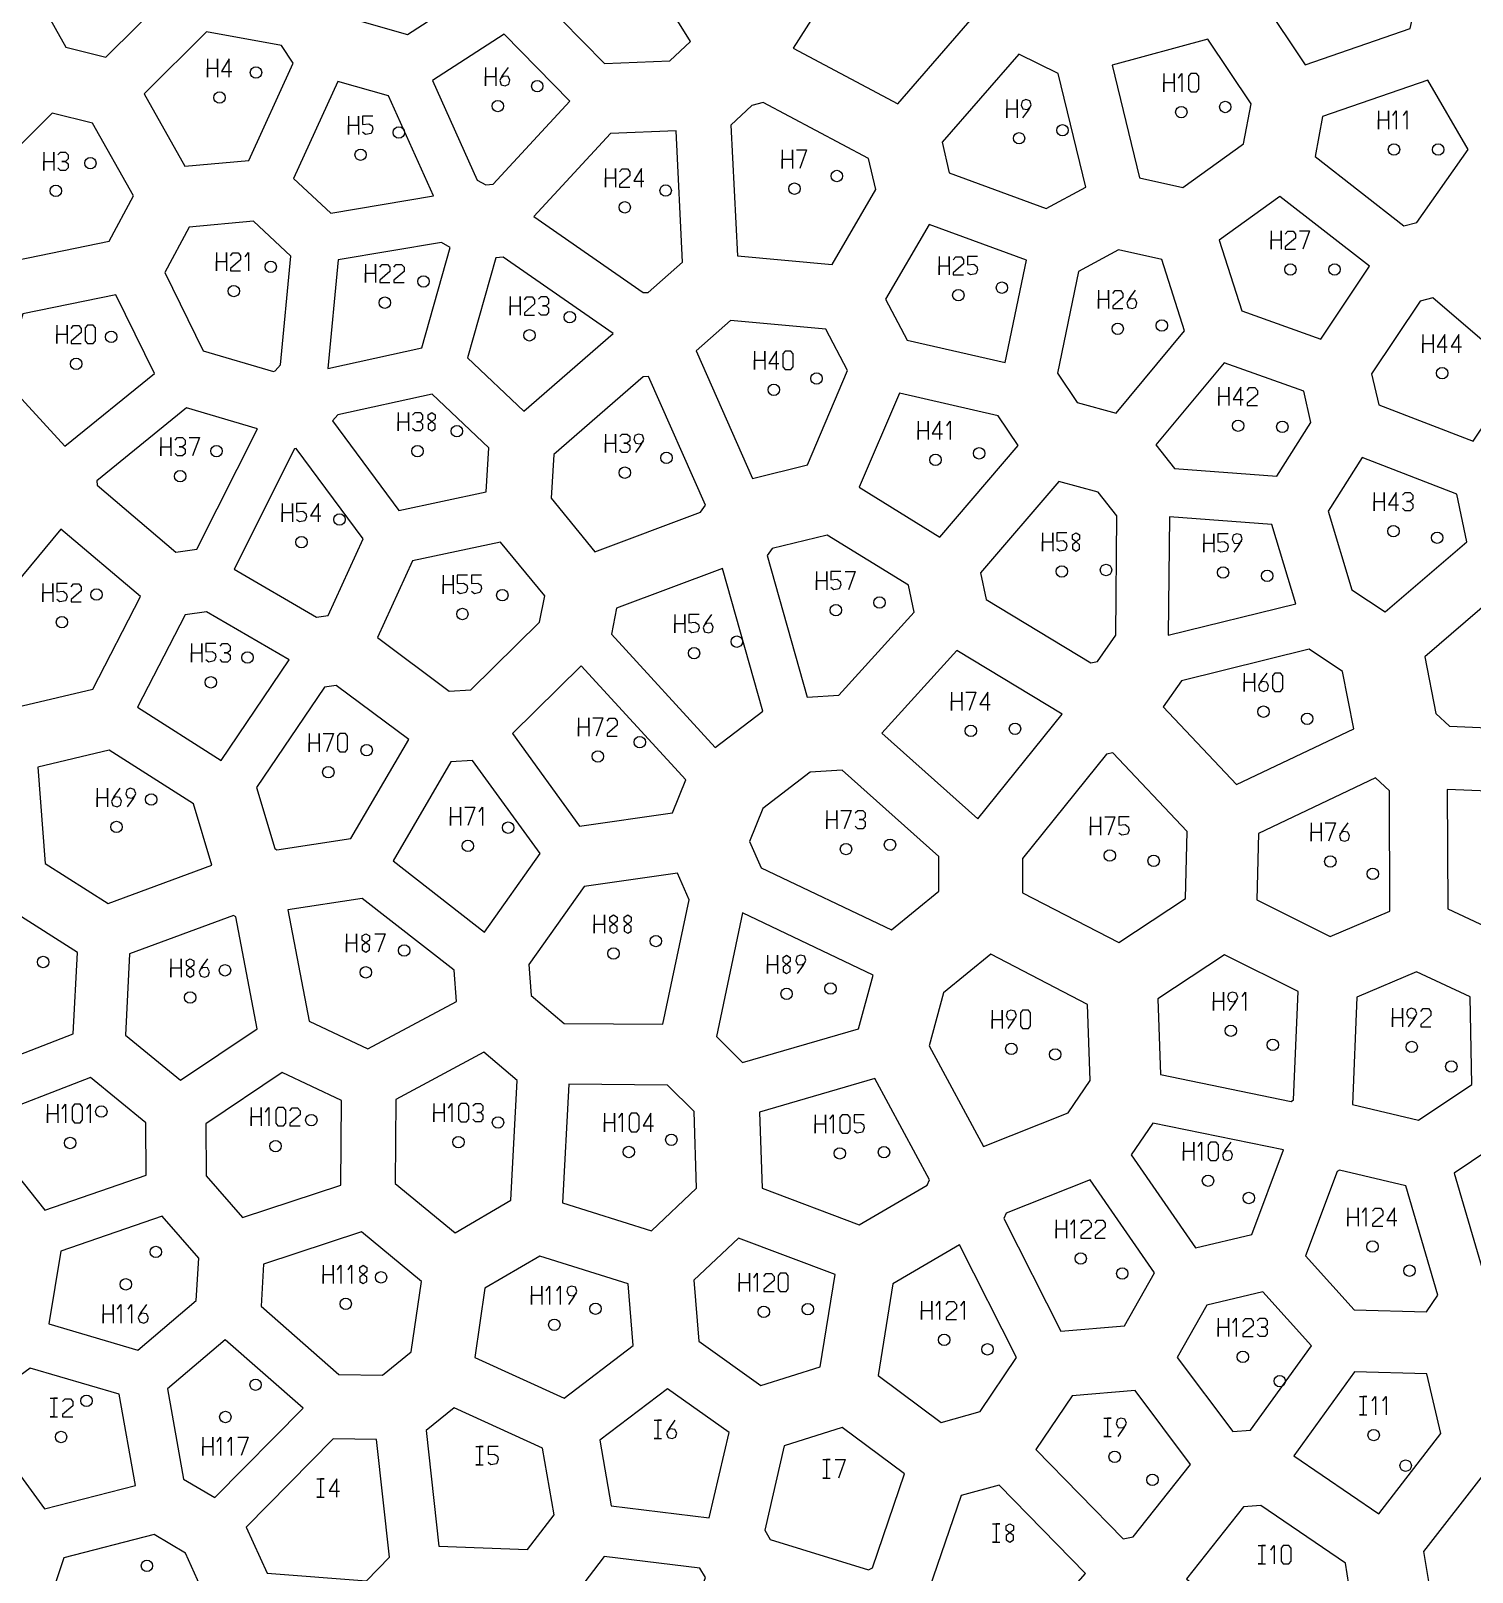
# Model space of a CAD drawing. Extents: x -13 to 2451, y -13 to 1232.
# Drawn here: x 1718.8 to 2110, y 377.5 to 795.8 of the extents above; entities that cross this region are included whole.
import ezdxf

# ---------------------------------------------------------------- set-up
doc = ezdxf.new("R2010")
doc.units = 0
doc.layers.add('OUTLINES', color=7, linetype='CONTINUOUS')
doc.layers.add('PINHOLES', color=7, linetype='CONTINUOUS')

msp = doc.modelspace()

# ---------------------------------------------------------------- linework, layer by layer
at = {"layer": 'OUTLINES'}
for points in [[(1842.933, 829.913), (1837.572, 834.15), (1810.79, 824.609), (1804.243, 803.515), (1807.378, 798.699), (1821.007, 794.807), (1840.44, 807.411), (1842.933, 829.913)], [(1875.608, 828.641), (1859.384, 827.386), (1856.9, 804.969), (1874.547, 786.911), (1892.234, 787.658), (1897.867, 792.941), (1875.608, 828.641)], [(1739.159, 788.642), (1756.093, 805.496), (1747.54, 826.746), (1730.108, 827.346), (1718.835, 808.401), (1728.328, 791.342), (1739.159, 788.642)], [(1972.552, 806.274), (1946.058, 820.709), (1943.957, 819.789), (1925.727, 791.132), (1954.146, 776.015), (1974.931, 799.929), (1972.552, 806.274)], [(2093.156, 796.462), (2096.646, 812.184), (2084.766, 821.451), (2056.28, 815.219), (2053.056, 804.001), (2064.709, 786.566), (2093.156, 796.462)], [(1789.984, 786.994), (1786.82, 791.853), (1766.501, 795.569), (1749.529, 778.676), (1760.631, 759.099), (1777.928, 760.633), (1789.984, 786.994)], [(1844.312, 754.211), (1865.057, 776.758), (1847.293, 794.935), (1827.807, 782.296), (1839.957, 755.311), (1842.324, 754.025), (1844.312, 754.211)], [(2031.447, 753.247), (2047.96, 765.112), (2050.026, 775.957), (2038.283, 793.529), (2012.262, 786.461), (2019.756, 755.872), (2031.447, 753.247)], [(1986.937, 789.482), (1966.158, 765.575), (1968.097, 757.239), (1994.349, 747.573), (2005.133, 753.424), (1997.597, 784.186), (1986.937, 789.482)], [(2108.908, 763.591), (2097.933, 782.436), (2069.424, 772.519), (2067.37, 761.735), (2091.499, 742.907), (2094.96, 743.76), (2108.908, 763.591)], [(1802.136, 782.063), (1790.086, 755.716), (1800.229, 746.316), (1828.099, 751.001), (1815.88, 778.139), (1802.136, 782.063)], [(1908.829, 770.222), (1910.57, 734.731), (1936.33, 732.401), (1948.14, 752.717), (1946.184, 761.125), (1917.53, 776.367), (1914.473, 775.514), (1908.829, 770.222)], [(1714.957, 733.564), (1740.086, 738.746), (1746.679, 751.06), (1735.499, 770.774), (1724.568, 773.498), (1702.812, 751.866), (1714.957, 733.564)], [(1886.393, 724.836), (1895.702, 733.006), (1893.951, 768.696), (1876.131, 767.943), (1855.366, 745.375), (1884.991, 724.779), (1886.393, 724.836)], [(2082.127, 731.904), (2057.847, 750.849), (2041.324, 738.976), (2047.451, 719.773), (2068.914, 712.151), (2082.127, 731.904)], [(1779.19, 744.112), (1761.765, 742.567), (1755.168, 730.247), (1765.594, 708.98), (1784.675, 703.384), (1785.111, 703.49), (1786.598, 705.137), (1789.413, 734.637), (1779.19, 744.112)], [(1962.603, 743.289), (1950.819, 723.016), (1956.651, 711.901), (1983.265, 705.799), (1989.025, 733.56), (1962.603, 743.289)], [(1799.44, 704.201), (1824.945, 709.796), (1832.655, 737.028), (1830.262, 738.328), (1802.248, 733.618), (1799.44, 704.201)], [(2003.176, 730.523), (1997.441, 702.881), (2002.814, 694.959), (2013.374, 692.081), (2031.939, 714.399), (2025.767, 733.741), (2013.984, 736.387), (2003.176, 730.523)], [(1876.867, 713.638), (1847.011, 734.394), (1845.006, 734.206), (1837.312, 707.03), (1852.591, 692.558), (1876.867, 713.638)], [(1716.586, 718.98), (1711.409, 701.239), (1728.054, 683.1), (1752.363, 702.801), (1741.876, 724.194), (1716.586, 718.98)], [(2095.893, 722.458), (2082.717, 702.761), (2084.647, 694.329), (2110.243, 684.426), (2122.814, 703.212), (2099.366, 723.314), (2095.893, 722.458)], [(1940.504, 703.58), (1934.617, 714.801), (1908.667, 717.149), (1899.343, 708.966), (1914.693, 674.343), (1929.573, 677.984), (1940.504, 703.58)], [(2056.952, 674.92), (2066.225, 689.546), (2064.279, 698.05), (2042.694, 705.714), (2024.157, 683.43), (2029.226, 677.036), (2056.952, 674.92)], [(1871.902, 654.445), (1900.562, 665.215), (1901.919, 667.082), (1886.454, 701.964), (1885.039, 701.906), (1860.729, 680.798), (1860.006, 668.938), (1871.902, 654.445)], [(1827.757, 697.212), (1802.125, 691.588), (1800.635, 689.938), (1818.656, 665.617), (1842.416, 670.711), (1843.143, 682.638), (1827.757, 697.212)], [(1965.511, 658.414), (1986.774, 683.293), (1981.344, 691.3), (1954.561, 697.441), (1943.664, 671.925), (1965.511, 658.414)], [(1761.063, 693.451), (1736.681, 673.692), (1736.796, 672.465), (1758.195, 654.332), (1763.895, 655.142), (1780.315, 687.805), (1761.063, 693.451)], [(1799.458, 637.103), (1808.98, 657.953), (1790.842, 682.43), (1790.403, 682.323), (1773.987, 649.668), (1796.298, 636.662), (1799.458, 637.103)], [(2077.36, 644.111), (2086.385, 638.117), (2108.535, 657.114), (2105.894, 670.082), (2080.166, 680.036), (2070.924, 665.46), (2077.36, 644.111)], [(1978.115, 641.439), (2006.515, 624.317), (2008.314, 624.668), (2013.299, 631.76), (2013.59, 664.142), (2008.468, 670.603), (1997.814, 673.507), (1976.586, 648.67), (1978.115, 641.439)], [(2062.138, 640.32), (2055.655, 661.824), (2027.821, 663.949), (2027.532, 631.778), (2062.138, 640.32)], [(1715.667, 613.145), (1716.429, 612.593), (1735.589, 617.162), (1748.535, 642.262), (1726.975, 660.532), (1708.253, 638.058), (1715.667, 613.145)], [(1856.898, 635.334), (1858.273, 642.429), (1846.25, 657.077), (1822.372, 651.957), (1812.865, 631.138), (1832.372, 616.624), (1838.184, 616.949), (1856.898, 635.334)], [(1958.52, 638.042), (1956.976, 645.345), (1934.949, 658.967), (1919.993, 655.307), (1918.639, 653.445), (1929.552, 614.985), (1938.115, 615.546), (1958.52, 638.042)], [(1877.738, 639.085), (1876.373, 632.038), (1904.584, 601.329), (1917.491, 611.196), (1906.51, 649.898), (1877.738, 639.085)], [(2119.284, 644.892), (2097.176, 625.932), (2100.148, 610.524), (2103.871, 607.07), (2132.955, 605.832), (2144.989, 625.177), (2142.997, 634.182), (2119.284, 644.892)], [(1766.443, 638.166), (1760.7, 637.35), (1747.754, 612.249), (1770.466, 597.803), (1788.928, 625.058), (1766.443, 638.166)], [(1975.852, 581.933), (1998.729, 610.383), (1970.109, 627.638), (1949.748, 605.191), (1975.852, 581.933)], [(2074.855, 621.93), (2065.75, 627.977), (2031.091, 619.422), (2026.13, 612.366), (2046.085, 591.23), (2077.858, 606.356), (2074.855, 621.93)], [(1896.602, 592.541), (1868.204, 623.455), (1849.49, 605.071), (1867.722, 579.973), (1892.982, 583.554), (1896.602, 592.541)], [(1821.39, 603.511), (1801.705, 618.157), (1798.52, 617.712), (1780.062, 590.463), (1785.01, 573.897), (1785.568, 573.563), (1805.666, 576.593), (1821.39, 603.511)], [(1740.036, 600.584), (1720.739, 595.983), (1722.667, 569.834), (1739.767, 558.967), (1767.892, 569.35), (1762.908, 586.037), (1740.036, 600.584)], [(2014.095, 548.353), (2032.204, 560.349), (2032.643, 578.544), (2012.52, 599.857), (2010.715, 599.505), (1987.938, 571.179), (1987.974, 561.89), (2014.095, 548.353)], [(1841.948, 551.229), (1857.014, 572.495), (1838.653, 597.771), (1832.801, 597.443), (1817.109, 570.579), (1841.948, 551.229)], [(1965.295, 562.326), (1965.259, 571.72), (1938.976, 595.138), (1930.373, 594.575), (1917.486, 584.724), (1913.896, 575.81), (1917.049, 568.64), (1952.385, 551.784), (1965.295, 562.326)], [(2087.704, 556.915), (2087.529, 589.581), (2083.768, 593.069), (2052.018, 577.954), (2051.582, 559.924), (2071.478, 550.016), (2087.704, 556.915)], [(2117.849, 550.768), (2130.141, 556.011), (2138.751, 573.122), (2132.365, 588.708), (2103.191, 589.951), (2103.365, 557.512), (2117.849, 550.768)], [(1868.999, 563.58), (1853.999, 542.407), (1854.593, 534.043), (1863.513, 526.41), (1890.38, 526.175), (1897.515, 559.921), (1894.328, 567.17), (1868.999, 563.58)], [(1700.89, 512.208), (1730.303, 523.552), (1731.455, 545.714), (1714.233, 556.657), (1695.501, 542.807), (1700.89, 512.208)], [(1810.297, 519.535), (1834.318, 532.399), (1833.716, 540.853), (1808.719, 560.327), (1788.534, 557.284), (1794.307, 527.038), (1810.297, 519.535)], [(1911.999, 515.811), (1943.422, 524.96), (1947.427, 539.503), (1911.957, 556.422), (1904.872, 522.917), (1911.999, 515.811)], [(1773.841, 555.729), (1745.62, 545.311), (1744.472, 523.229), (1759.447, 511.018), (1780.215, 524.954), (1774.406, 555.392), (1773.841, 555.729)], [(2005.626, 531.583), (1979.377, 545.186), (1966.548, 534.711), (1962.583, 520.315), (1977.35, 493.053), (2000.344, 502.166), (2006.286, 510.891), (2005.626, 531.583)], [(2042.751, 545.011), (2024.72, 533.066), (2025.374, 512.564), (2060.848, 505.269), (2061.551, 505.713), (2062.742, 535.056), (2042.751, 545.011)], [(2095.455, 500.129), (2109.924, 509.817), (2109.479, 533.647), (2094.923, 540.424), (2078.731, 533.539), (2077.548, 504.396), (2095.455, 500.129)], [(1833.942, 469.59), (1849.053, 478.416), (1850.77, 510.896), (1841.786, 518.584), (1817.852, 505.767), (1817.686, 482.98), (1833.942, 469.59)], [(1750.007, 499.457), (1734.95, 511.735), (1705.482, 500.37), (1704.469, 498.422), (1722.602, 475.702), (1750.105, 485.227), (1750.007, 499.457)], [(1802.918, 482.566), (1803.085, 505.542), (1787.019, 513.081), (1766.285, 499.168), (1766.382, 485.039), (1776.212, 473.748), (1802.918, 482.566)], [(1943.671, 471.792), (1962.058, 482.549), (1962.71, 484.008), (1947.858, 511.428), (1916.572, 502.319), (1917.262, 481.695), (1943.671, 471.792)], [(1899.504, 481.72), (1898.807, 502.551), (1891.64, 509.697), (1864.814, 509.932), (1863.112, 477.732), (1887.226, 470.161), (1899.504, 481.72)], [(2058.839, 492.093), (2023.375, 499.386), (2017.488, 490.743), (2034.928, 465.533), (2050.199, 469.104), (2058.839, 492.093)], [(2113.796, 456.239), (2136.278, 463.437), (2140.633, 485.966), (2119.535, 495.445), (2105.124, 485.797), (2113.796, 456.239)], [(2100.674, 452.668), (2091.963, 482.362), (2074.046, 486.631), (2073.347, 486.19), (2064.758, 463.338), (2077.957, 448.685), (2097.636, 448.158), (2100.674, 452.668)], [(2006.301, 483.941), (1983.492, 474.901), (1982.849, 473.462), (1998.343, 442.881), (2015.658, 444.373), (2023.765, 458.696), (2006.301, 483.941)], [(1754.461, 474.099), (1726.983, 464.583), (1723.667, 444.89), (1747.882, 437.785), (1763.687, 451.209), (1764.353, 462.737), (1754.461, 474.099)], [(1814.231, 430.965), (1822.042, 437.312), (1824.82, 456.417), (1808.508, 469.853), (1781.932, 461.078), (1781.273, 449.677), (1802.37, 431.173), (1814.231, 430.965)], [(1916.983, 428.124), (1933.065, 433.22), (1937.09, 458.256), (1910.835, 468.101), (1898.751, 456.725), (1900.095, 440.148), (1916.983, 428.124)], [(1986.376, 435.75), (1970.886, 466.324), (1952.756, 455.717), (1948.764, 430.887), (1965.87, 418.149), (1976.444, 421.053), (1986.376, 435.75)], [(1856.93, 463.256), (1842.031, 454.554), (1839.301, 435.781), (1863.539, 424.72), (1882.273, 438.976), (1880.914, 455.726), (1856.93, 463.256)], [(2038.034, 449.985), (2029.982, 435.757), (2045.037, 415.631), (2049.835, 415.991), (2066.432, 438.874), (2053.224, 453.537), (2038.034, 449.985)], [(1792.69, 422.032), (1771.537, 440.585), (1755.864, 427.273), (1760.25, 402.773), (1768.753, 397.771), (1792.69, 422.032)], [(1742.789, 425.762), (1718.572, 432.868), (1705.964, 423.619), (1705.334, 418.203), (1722.528, 394.654), (1747.212, 401.052), (1742.789, 425.762)], [(2101.502, 415.096), (2097.692, 431.318), (2078.087, 431.843), (2061.564, 409.062), (2084.672, 393.343), (2101.502, 415.096)], [(1873.23, 413.324), (1876.319, 395.458), (1902.933, 392.22), (1908.307, 415.387), (1891.586, 427.293), (1873.23, 413.324)], [(2015.27, 386.566), (2018.018, 387.116), (2033.581, 406.748), (2018.578, 426.803), (2001.439, 425.326), (1991.605, 410.774), (2015.27, 386.566)], [(1857.684, 411.129), (1833.667, 422.089), (1826.062, 415.909), (1829.551, 384.518), (1853.61, 383.627), (1860.808, 393.061), (1857.684, 411.129)], [(1946.16, 378.129), (1947.233, 378.664), (1955.9, 404.16), (1939.033, 416.72), (1923.306, 411.736), (1917.999, 388.853), (1919.511, 386.357), (1946.16, 378.129)], [(1816.165, 381.569), (1812.621, 413.453), (1800.892, 413.659), (1777.285, 389.731), (1782.904, 377.183), (1809.92, 375.124), (1816.165, 381.569)], [(2139.638, 370.981), (2138.272, 392.682), (2113.589, 404.761), (2096.836, 383.108), (2098.21, 374.423), (2132.113, 365.795), (2139.638, 370.981)], [(1990.222, 360.333), (2005.05, 377.154), (1981.632, 401.109), (1971.274, 398.264), (1962.663, 372.932), (1990.222, 360.333)], [(2032.438, 375.712), (2062.46, 349.347), (2077.031, 371.261), (2075.657, 379.944), (2052.662, 395.587), (2047.91, 395.23), (2032.438, 375.712)], [(1752.27, 387.697), (1727.772, 381.347), (1722.961, 366.95), (1732.875, 349.37), (1759.185, 354.435), (1766.484, 369.955), (1760.781, 382.69), (1752.27, 387.697)], [(1901.91, 376.086), (1900.414, 378.555), (1874.405, 381.719), (1867.449, 372.603), (1873.245, 354.058), (1892.308, 349.222), (1901.91, 376.086)]]:
    msp.add_lwpolyline(points, close=True, dxfattribs=at)
at = {"layer": 'PINHOLES'}
for centre in [(1779.911, 784.489), (1856.256, 780.789), (1770.022, 777.691), (1845.538, 775.392), (2031.082, 773.754), (2043.001, 775.149), (1818.672, 768.232), (1998.828, 768.822), (1987.026, 766.653), (1734.961, 759.885), (1808.308, 762.183), (2088.794, 763.616), (2100.794, 763.583), (1937.56, 756.4), (1725.594, 752.385), (1891.101, 752.457), (1926.06, 752.974), (1879.994, 747.916), (1783.911, 731.765), (2060.67, 731.042), (2072.67, 731.051), (1825.39, 727.797), (1773.876, 725.186), (1970.555, 724.062), (1982.381, 726.098), (1814.868, 722.026), (1865.074, 718.091), (2013.81, 714.956), (2025.777, 715.833), (1740.622, 712.751), (1854.125, 713.18), (1731.101, 705.447), (1932.069, 701.451), (2101.857, 702.91), (1920.464, 698.397), (1834.446, 687.174), (2046.482, 688.638), (2058.478, 688.332), (1769.184, 681.756), (1823.755, 681.724), (1976.205, 681.141), (1891.308, 679.909), (1964.336, 679.371), (1759.316, 674.928), (1880.001, 675.89), (1802.572, 663.193), (2088.639, 660.028), (1792.27, 657.04), (2100.505, 658.242), (1998.633, 649.093), (2010.627, 649.483), (2042.397, 648.803), (2054.362, 647.895), (1736.623, 642.81), (1846.784, 642.653), (1937.317, 638.591), (1949.141, 640.641), (1727.24, 635.329), (1835.93, 637.534), (1898.81, 626.92), (1910.399, 630.034), (1777.605, 625.734), (1767.671, 619.002), (2053.371, 611.025), (1973.938, 605.843), (1985.925, 606.398), (2065.217, 609.109), (1884.076, 602.755), (1809.953, 600.589), (1872.717, 598.883), (1799.552, 594.604), (1751.479, 587.188), (1742.065, 579.747), (1848.359, 579.555), (1837.43, 574.599), (1940.057, 573.744), (1952.001, 574.91), (2011.648, 571.987), (2023.562, 570.55), (2071.506, 570.364), (2083.034, 567.032), (1888.455, 548.776), (1722.138, 543.083), (1820.133, 546.224), (1876.944, 545.387), (1771.498, 540.841), (1809.709, 540.278), (1923.937, 534.451), (1935.849, 535.906), (1762.033, 533.465), (2044.512, 524.438), (1984.928, 519.513), (1996.834, 518.014), (2055.883, 520.604), (2093.602, 520.038), (2104.365, 514.731), (1737.937, 502.494), (1794.926, 500.186), (1845.603, 499.554), (1729.487, 493.973), (1785.223, 493.125), (1834.857, 494.212), (1892.654, 494.851), (1881.121, 491.537), (1938.361, 491.146), (1950.357, 491.472), (2038.321, 483.731), (2049.371, 479.05), (1752.72, 464.404), (2082.946, 465.877), (2003.761, 462.635), (2092.99, 459.31), (1744.558, 455.607), (1813.857, 457.515), (2015.04, 458.539), (1804.265, 450.304), (1872.069, 448.988), (1917.728, 448.149), (1929.705, 448.881), (1860.884, 444.641), (1966.714, 440.546), (1978.435, 437.973), (2047.754, 435.947), (2057.778, 429.351), (1779.81, 428.367), (1733.914, 423.991), (1771.601, 419.614), (1727.005, 414.179), (2083.284, 414.705), (2012.983, 408.791), (2091.952, 406.406), (2023.227, 402.543), (1750.311, 379.226)]:
    msp.add_circle(centre, 1.55, dxfattribs=at)
at = {"layer": 'TEXT'}
for points in [[(1766.722, 788.191), (1766.722, 783.191), (1766.722, 785.691), (1769.472, 785.691), (1769.472, 788.191), (1769.472, 783.191)], [(1772.672, 783.191), (1772.672, 788.191), (1770.572, 784.791), (1773.322, 784.791)], [(1842.238, 785.892), (1842.238, 780.892), (1842.238, 783.392), (1844.988, 783.392), (1844.988, 785.892), (1844.988, 780.892)], [(1848.338, 785.892), (1846.738, 783.642), (1846.088, 782.292), (1846.488, 781.192), (1847.588, 780.892), (1848.538, 781.292), (1848.838, 782.392), (1848.338, 783.392), (1847.088, 783.542), (1846.238, 782.792)], [(2026.357, 784.254), (2026.357, 779.254), (2026.357, 781.754), (2029.107, 781.754), (2029.107, 784.254), (2029.107, 779.254)], [(2030.307, 783.004), (2031.207, 784.254), (2031.207, 779.254)], [(1983.726, 777.153), (1983.726, 772.153), (1983.726, 774.653), (1986.476, 774.653), (1986.476, 777.153), (1986.476, 772.153)], [(1988.076, 772.153), (1989.676, 774.403), (1990.326, 775.753), (1989.926, 776.853), (1988.826, 777.153), (1987.876, 776.753), (1987.576, 775.653), (1988.076, 774.653), (1989.326, 774.503), (1990.176, 775.253)], [(2084.569, 774.116), (2084.569, 769.116), (2084.569, 771.616), (2087.319, 771.616), (2087.319, 774.116), (2087.319, 769.116)], [(2088.519, 772.866), (2089.419, 774.116), (2089.419, 769.116)], [(2091.369, 772.866), (2092.269, 774.116), (2092.269, 769.116)], [(1805.008, 772.683), (1805.008, 767.683), (1805.008, 770.183), (1807.758, 770.183), (1807.758, 772.683), (1807.758, 767.683)], [(1811.608, 772.683), (1808.858, 772.683), (1808.858, 770.433), (1810.558, 770.583), (1811.408, 769.983), (1811.608, 769.083), (1811.158, 767.983), (1809.658, 767.683), (1808.858, 768.283)], [(1722.294, 762.885), (1722.294, 757.885), (1722.294, 760.385), (1725.044, 760.385), (1725.044, 762.885), (1725.044, 757.885)], [(1726.144, 762.185), (1726.844, 762.885), (1728.194, 762.885), (1728.894, 762.185), (1728.894, 761.035), (1728.194, 760.385), (1727.244, 760.385), (1728.194, 760.385), (1728.894, 759.735), (1728.894, 758.585), (1728.194, 757.885), (1726.844, 757.885), (1726.144, 758.585)], [(1922.76, 763.474), (1922.76, 758.474), (1922.76, 760.974), (1925.51, 760.974), (1925.51, 763.474), (1925.51, 758.474)], [(1926.61, 763.474), (1929.36, 763.474), (1927.51, 758.474)], [(1874.769, 758.416), (1874.769, 753.416), (1874.769, 755.916), (1877.519, 755.916), (1877.519, 758.416), (1877.519, 753.416)], [(1878.619, 757.516), (1879.269, 758.316), (1880.719, 758.316), (1881.369, 757.516), (1881.369, 756.416), (1878.619, 754.016), (1878.619, 753.416), (1881.369, 753.416)], [(1884.569, 753.416), (1884.569, 758.416), (1882.469, 755.016), (1885.219, 755.016)], [(2055.445, 741.542), (2055.445, 736.542), (2055.445, 739.042), (2058.195, 739.042), (2058.195, 741.542), (2058.195, 736.542)], [(2059.295, 740.642), (2059.945, 741.442), (2061.395, 741.442), (2062.045, 740.642), (2062.045, 739.542), (2059.295, 737.142), (2059.295, 736.542), (2062.045, 736.542)], [(2063.145, 741.542), (2065.895, 741.542), (2064.045, 736.542)], [(1769.151, 735.686), (1769.151, 730.686), (1769.151, 733.186), (1771.901, 733.186), (1771.901, 735.686), (1771.901, 730.686)], [(1773.001, 734.786), (1773.651, 735.586), (1775.101, 735.586), (1775.751, 734.786), (1775.751, 733.686), (1773.001, 731.286), (1773.001, 730.686), (1775.751, 730.686)], [(1776.951, 734.436), (1777.851, 735.686), (1777.851, 730.686)], [(1809.643, 732.526), (1809.643, 727.526), (1809.643, 730.026), (1812.393, 730.026), (1812.393, 732.526), (1812.393, 727.526)], [(1813.493, 731.626), (1814.143, 732.426), (1815.593, 732.426), (1816.243, 731.626), (1816.243, 730.526), (1813.493, 728.126), (1813.493, 727.526), (1816.243, 727.526)], [(1817.343, 731.626), (1817.993, 732.426), (1819.443, 732.426), (1820.093, 731.626), (1820.093, 730.526), (1817.343, 728.126), (1817.343, 727.526), (1820.093, 727.526)], [(1965.33, 734.562), (1965.33, 729.562), (1965.33, 732.062), (1968.08, 732.062), (1968.08, 734.562), (1968.08, 729.562)], [(1969.18, 733.662), (1969.83, 734.462), (1971.28, 734.462), (1971.93, 733.662), (1971.93, 732.562), (1969.18, 730.162), (1969.18, 729.562), (1971.93, 729.562)], [(1975.78, 734.562), (1973.03, 734.562), (1973.03, 732.312), (1974.73, 732.462), (1975.58, 731.862), (1975.78, 730.962), (1975.33, 729.862), (1973.83, 729.562), (1973.03, 730.162)], [(2008.585, 725.456), (2008.585, 720.456), (2008.585, 722.956), (2011.335, 722.956), (2011.335, 725.456), (2011.335, 720.456)], [(2012.435, 724.556), (2013.085, 725.356), (2014.535, 725.356), (2015.185, 724.556), (2015.185, 723.456), (2012.435, 721.056), (2012.435, 720.456), (2015.185, 720.456)], [(2018.535, 725.456), (2016.935, 723.206), (2016.285, 721.856), (2016.685, 720.756), (2017.785, 720.456), (2018.735, 720.856), (2019.035, 721.956), (2018.535, 722.956), (2017.285, 723.106), (2016.435, 722.356)], [(1848.9, 723.68), (1848.9, 718.68), (1848.9, 721.18), (1851.65, 721.18), (1851.65, 723.68), (1851.65, 718.68)], [(1852.75, 722.78), (1853.4, 723.58), (1854.85, 723.58), (1855.5, 722.78), (1855.5, 721.68), (1852.75, 719.28), (1852.75, 718.68), (1855.5, 718.68)], [(1856.6, 722.98), (1857.3, 723.68), (1858.65, 723.68), (1859.35, 722.98), (1859.35, 721.83), (1858.65, 721.18), (1857.7, 721.18), (1858.65, 721.18), (1859.35, 720.53), (1859.35, 719.38), (1858.65, 718.68), (1857.3, 718.68), (1856.6, 719.38)], [(1725.876, 715.947), (1725.876, 710.947), (1725.876, 713.447), (1728.626, 713.447), (1728.626, 715.947), (1728.626, 710.947)], [(1729.726, 715.047), (1730.376, 715.847), (1731.826, 715.847), (1732.476, 715.047), (1732.476, 713.947), (1729.726, 711.547), (1729.726, 710.947), (1732.476, 710.947)], [(2096.632, 713.41), (2096.632, 708.41), (2096.632, 710.91), (2099.382, 710.91), (2099.382, 713.41), (2099.382, 708.41)], [(2102.582, 708.41), (2102.582, 713.41), (2100.482, 710.01), (2103.232, 710.01)], [(2106.432, 708.41), (2106.432, 713.41), (2104.332, 710.01), (2107.082, 710.01)], [(1915.239, 708.897), (1915.239, 703.897), (1915.239, 706.397), (1917.989, 706.397), (1917.989, 708.897), (1917.989, 703.897)], [(1921.189, 703.897), (1921.189, 708.897), (1919.089, 705.497), (1921.839, 705.497)], [(2041.257, 699.138), (2041.257, 694.138), (2041.257, 696.638), (2044.007, 696.638), (2044.007, 699.138), (2044.007, 694.138)], [(2047.207, 694.138), (2047.207, 699.138), (2045.107, 695.738), (2047.857, 695.738)], [(2048.957, 698.238), (2049.607, 699.038), (2051.057, 699.038), (2051.707, 698.238), (2051.707, 697.138), (2048.957, 694.738), (2048.957, 694.138), (2051.707, 694.138)], [(1818.53, 692.224), (1818.53, 687.224), (1818.53, 689.724), (1821.28, 689.724), (1821.28, 692.224), (1821.28, 687.224)], [(1822.38, 691.524), (1823.08, 692.224), (1824.43, 692.224), (1825.13, 691.524), (1825.13, 690.374), (1824.43, 689.724), (1823.48, 689.724), (1824.43, 689.724), (1825.13, 689.074), (1825.13, 687.924), (1824.43, 687.224), (1823.08, 687.224), (1822.38, 687.924)], [(1874.776, 686.39), (1874.776, 681.39), (1874.776, 683.89), (1877.526, 683.89), (1877.526, 686.39), (1877.526, 681.39)], [(1878.626, 685.69), (1879.326, 686.39), (1880.676, 686.39), (1881.376, 685.69), (1881.376, 684.54), (1880.676, 683.89), (1879.726, 683.89), (1880.676, 683.89), (1881.376, 683.24), (1881.376, 682.09), (1880.676, 681.39), (1879.326, 681.39), (1878.626, 682.09)], [(1882.976, 681.39), (1884.576, 683.64), (1885.226, 684.99), (1884.826, 686.09), (1883.726, 686.39), (1882.776, 685.99), (1882.476, 684.89), (1882.976, 683.89), (1884.226, 683.74), (1885.076, 684.49)], [(1959.611, 689.871), (1959.611, 684.871), (1959.611, 687.371), (1962.361, 687.371), (1962.361, 689.871), (1962.361, 684.871)], [(1965.561, 684.871), (1965.561, 689.871), (1963.461, 686.471), (1966.211, 686.471)], [(1967.411, 688.621), (1968.311, 689.871), (1968.311, 684.871)], [(1754.091, 685.428), (1754.091, 680.428), (1754.091, 682.928), (1756.841, 682.928), (1756.841, 685.428), (1756.841, 680.428)], [(1757.941, 684.728), (1758.641, 685.428), (1759.991, 685.428), (1760.691, 684.728), (1760.691, 683.578), (1759.991, 682.928), (1759.041, 682.928), (1759.991, 682.928), (1760.691, 682.278), (1760.691, 681.128), (1759.991, 680.428), (1758.641, 680.428), (1757.941, 681.128)], [(1761.791, 685.428), (1764.541, 685.428), (1762.691, 680.428)], [(2083.414, 670.528), (2083.414, 665.528), (2083.414, 668.028), (2086.164, 668.028), (2086.164, 670.528), (2086.164, 665.528)], [(2089.364, 665.528), (2089.364, 670.528), (2087.264, 667.128), (2090.014, 667.128)], [(2091.114, 669.828), (2091.814, 670.528), (2093.164, 670.528), (2093.864, 669.828), (2093.864, 668.678), (2093.164, 668.028), (2092.214, 668.028), (2093.164, 668.028), (2093.864, 667.378), (2093.864, 666.228), (2093.164, 665.528), (2091.814, 665.528), (2091.114, 666.228)], [(1787.045, 667.54), (1787.045, 662.54), (1787.045, 665.04), (1789.795, 665.04), (1789.795, 667.54), (1789.795, 662.54)], [(1793.645, 667.54), (1790.895, 667.54), (1790.895, 665.29), (1792.595, 665.44), (1793.445, 664.84), (1793.645, 663.94), (1793.195, 662.84), (1791.695, 662.54), (1790.895, 663.14)], [(1796.845, 662.54), (1796.845, 667.54), (1794.745, 664.14), (1797.495, 664.14)], [(1993.408, 659.593), (1993.408, 654.593), (1993.408, 657.093), (1996.158, 657.093), (1996.158, 659.593), (1996.158, 654.593)], [(2000.008, 659.593), (1997.258, 659.593), (1997.258, 657.343), (1998.958, 657.493), (1999.808, 656.893), (2000.008, 655.993), (1999.558, 654.893), (1998.058, 654.593), (1997.258, 655.193)], [(2037.172, 659.303), (2037.172, 654.303), (2037.172, 656.803), (2039.922, 656.803), (2039.922, 659.303), (2039.922, 654.303)], [(2043.772, 659.303), (2041.022, 659.303), (2041.022, 657.053), (2042.722, 657.203), (2043.572, 656.603), (2043.772, 655.703), (2043.322, 654.603), (2041.822, 654.303), (2041.022, 654.903)], [(2045.372, 654.303), (2046.972, 656.553), (2047.622, 657.903), (2047.222, 659.003), (2046.122, 659.303), (2045.172, 658.903), (2044.872, 657.803), (2045.372, 656.803), (2046.622, 656.653), (2047.472, 657.403)], [(1932.092, 649.091), (1932.092, 644.091), (1932.092, 646.591), (1934.842, 646.591), (1934.842, 649.091), (1934.842, 644.091)], [(1938.692, 649.091), (1935.942, 649.091), (1935.942, 646.841), (1937.642, 646.991), (1938.492, 646.391), (1938.692, 645.491), (1938.242, 644.391), (1936.742, 644.091), (1935.942, 644.691)], [(1939.792, 649.091), (1942.542, 649.091), (1940.692, 644.091)], [(1722.015, 645.829), (1722.015, 640.829), (1722.015, 643.329), (1724.765, 643.329), (1724.765, 645.829), (1724.765, 640.829)], [(1728.615, 645.829), (1725.865, 645.829), (1725.865, 643.579), (1727.565, 643.729), (1728.415, 643.129), (1728.615, 642.229), (1728.165, 641.129), (1726.665, 640.829), (1725.865, 641.429)], [(1729.715, 644.929), (1730.365, 645.729), (1731.815, 645.729), (1732.465, 644.929), (1732.465, 643.829), (1729.715, 641.429), (1729.715, 640.829), (1732.465, 640.829)], [(1830.705, 648.034), (1830.705, 643.034), (1830.705, 645.534), (1833.455, 645.534), (1833.455, 648.034), (1833.455, 643.034)], [(1837.305, 648.034), (1834.555, 648.034), (1834.555, 645.784), (1836.255, 645.934), (1837.105, 645.334), (1837.305, 644.434), (1836.855, 643.334), (1835.355, 643.034), (1834.555, 643.634)], [(1841.155, 648.034), (1838.405, 648.034), (1838.405, 645.784), (1840.105, 645.934), (1840.955, 645.334), (1841.155, 644.434), (1840.705, 643.334), (1839.205, 643.034), (1838.405, 643.634)], [(1893.585, 637.42), (1893.585, 632.42), (1893.585, 634.92), (1896.335, 634.92), (1896.335, 637.42), (1896.335, 632.42)], [(1900.185, 637.42), (1897.435, 637.42), (1897.435, 635.17), (1899.135, 635.32), (1899.985, 634.72), (1900.185, 633.82), (1899.735, 632.72), (1898.235, 632.42), (1897.435, 633.02)], [(1903.535, 637.42), (1901.935, 635.17), (1901.285, 633.82), (1901.685, 632.72), (1902.785, 632.42), (1903.735, 632.82), (1904.035, 633.92), (1903.535, 634.92), (1902.285, 635.07), (1901.435, 634.32)], [(1762.446, 629.502), (1762.446, 624.502), (1762.446, 627.002), (1765.196, 627.002), (1765.196, 629.502), (1765.196, 624.502)], [(1769.046, 629.502), (1766.296, 629.502), (1766.296, 627.252), (1767.996, 627.402), (1768.846, 626.802), (1769.046, 625.902), (1768.596, 624.802), (1767.096, 624.502), (1766.296, 625.102)], [(1770.146, 628.802), (1770.846, 629.502), (1772.196, 629.502), (1772.896, 628.802), (1772.896, 627.652), (1772.196, 627.002), (1771.246, 627.002), (1772.196, 627.002), (1772.896, 626.352), (1772.896, 625.202), (1772.196, 624.502), (1770.846, 624.502), (1770.146, 625.202)], [(2048.146, 621.525), (2048.146, 616.525), (2048.146, 619.025), (2050.896, 619.025), (2050.896, 621.525), (2050.896, 616.525)], [(2054.246, 621.525), (2052.646, 619.275), (2051.996, 617.925), (2052.396, 616.825), (2053.496, 616.525), (2054.446, 616.925), (2054.746, 618.025), (2054.246, 619.025), (2052.996, 619.175), (2052.146, 618.425)], [(1968.713, 616.343), (1968.713, 611.343), (1968.713, 613.843), (1971.463, 613.843), (1971.463, 616.343), (1971.463, 611.343)], [(1972.563, 616.343), (1975.313, 616.343), (1973.463, 611.343)], [(1978.513, 611.343), (1978.513, 616.343), (1976.413, 612.943), (1979.163, 612.943)], [(1867.492, 609.383), (1867.492, 604.383), (1867.492, 606.883), (1870.242, 606.883), (1870.242, 609.383), (1870.242, 604.383)], [(1871.342, 609.383), (1874.092, 609.383), (1872.242, 604.383)], [(1875.192, 608.483), (1875.842, 609.283), (1877.292, 609.283), (1877.942, 608.483), (1877.942, 607.383), (1875.192, 604.983), (1875.192, 604.383), (1877.942, 604.383)], [(1794.327, 605.104), (1794.327, 600.104), (1794.327, 602.604), (1797.077, 602.604), (1797.077, 605.104), (1797.077, 600.104)], [(1798.177, 605.104), (1800.927, 605.104), (1799.077, 600.104)], [(1736.84, 590.247), (1736.84, 585.247), (1736.84, 587.747), (1739.59, 587.747), (1739.59, 590.247), (1739.59, 585.247)], [(1742.94, 590.247), (1741.34, 587.997), (1740.69, 586.647), (1741.09, 585.547), (1742.19, 585.247), (1743.14, 585.647), (1743.44, 586.747), (1742.94, 587.747), (1741.69, 587.897), (1740.84, 587.147)], [(1745.04, 585.247), (1746.64, 587.497), (1747.29, 588.847), (1746.89, 589.947), (1745.79, 590.247), (1744.84, 589.847), (1744.54, 588.747), (1745.04, 587.747), (1746.29, 587.597), (1747.14, 588.347)], [(1832.705, 585.099), (1832.705, 580.099), (1832.705, 582.599), (1835.455, 582.599), (1835.455, 585.099), (1835.455, 580.099)], [(1836.555, 585.099), (1839.305, 585.099), (1837.455, 580.099)], [(1840.505, 583.849), (1841.405, 585.099), (1841.405, 580.099)], [(1934.832, 584.244), (1934.832, 579.244), (1934.832, 581.744), (1937.582, 581.744), (1937.582, 584.244), (1937.582, 579.244)], [(1938.682, 584.244), (1941.432, 584.244), (1939.582, 579.244)], [(1942.532, 583.544), (1943.232, 584.244), (1944.582, 584.244), (1945.282, 583.544), (1945.282, 582.394), (1944.582, 581.744), (1943.632, 581.744), (1944.582, 581.744), (1945.282, 581.094), (1945.282, 579.944), (1944.582, 579.244), (1943.232, 579.244), (1942.532, 579.944)], [(2006.423, 582.487), (2006.423, 577.487), (2006.423, 579.987), (2009.173, 579.987), (2009.173, 582.487), (2009.173, 577.487)], [(2010.273, 582.487), (2013.023, 582.487), (2011.173, 577.487)], [(2016.873, 582.487), (2014.123, 582.487), (2014.123, 580.237), (2015.823, 580.387), (2016.673, 579.787), (2016.873, 578.887), (2016.423, 577.787), (2014.923, 577.487), (2014.123, 578.087)], [(2066.281, 580.864), (2066.281, 575.864), (2066.281, 578.364), (2069.031, 578.364), (2069.031, 580.864), (2069.031, 575.864)], [(2070.131, 580.864), (2072.881, 580.864), (2071.031, 575.864)], [(2076.231, 580.864), (2074.631, 578.614), (2073.981, 577.264), (2074.381, 576.164), (2075.481, 575.864), (2076.431, 576.264), (2076.731, 577.364), (2076.231, 578.364), (2074.981, 578.514), (2074.131, 577.764)], [(1871.719, 555.887), (1871.719, 550.887), (1871.719, 553.387), (1874.469, 553.387), (1874.469, 555.887), (1874.469, 550.887)], [(1804.484, 550.778), (1804.484, 545.778), (1804.484, 548.278), (1807.234, 548.278), (1807.234, 550.778), (1807.234, 545.778)], [(1812.184, 550.778), (1814.934, 550.778), (1813.084, 545.778)], [(1756.808, 543.965), (1756.808, 538.965), (1756.808, 541.465), (1759.558, 541.465), (1759.558, 543.965), (1759.558, 538.965)], [(1766.758, 543.965), (1765.158, 541.715), (1764.508, 540.365), (1764.908, 539.265), (1766.008, 538.965), (1766.958, 539.365), (1767.258, 540.465), (1766.758, 541.465), (1765.508, 541.615), (1764.658, 540.865)], [(1918.712, 544.951), (1918.712, 539.951), (1918.712, 542.451), (1921.462, 542.451), (1921.462, 544.951), (1921.462, 539.951)], [(1926.912, 539.951), (1928.512, 542.201), (1929.162, 543.551), (1928.762, 544.651), (1927.662, 544.951), (1926.712, 544.551), (1926.412, 543.451), (1926.912, 542.451), (1928.162, 542.301), (1929.012, 543.051)], [(2039.787, 534.938), (2039.787, 529.938), (2039.787, 532.438), (2042.537, 532.438), (2042.537, 534.938), (2042.537, 529.938)], [(2044.137, 529.938), (2045.737, 532.188), (2046.387, 533.538), (2045.987, 534.638), (2044.887, 534.938), (2043.937, 534.538), (2043.637, 533.438), (2044.137, 532.438), (2045.387, 532.288), (2046.237, 533.038)], [(2047.587, 533.688), (2048.487, 534.938), (2048.487, 529.938)], [(1979.703, 530.013), (1979.703, 525.013), (1979.703, 527.513), (1982.453, 527.513), (1982.453, 530.013), (1982.453, 525.013)], [(1984.053, 525.013), (1985.653, 527.263), (1986.303, 528.613), (1985.903, 529.713), (1984.803, 530.013), (1983.853, 529.613), (1983.553, 528.513), (1984.053, 527.513), (1985.303, 527.363), (1986.153, 528.113)], [(2088.377, 530.538), (2088.377, 525.538), (2088.377, 528.038), (2091.127, 528.038), (2091.127, 530.538), (2091.127, 525.538)], [(2092.727, 525.538), (2094.327, 527.788), (2094.977, 529.138), (2094.577, 530.238), (2093.477, 530.538), (2092.527, 530.138), (2092.227, 529.038), (2092.727, 528.038), (2093.977, 527.888), (2094.827, 528.638)], [(2096.077, 529.638), (2096.727, 530.438), (2098.177, 530.438), (2098.827, 529.638), (2098.827, 528.538), (2096.077, 526.138), (2096.077, 525.538), (2098.827, 525.538)], [(1723.337, 504.473), (1723.337, 499.473), (1723.337, 501.973), (1726.087, 501.973), (1726.087, 504.473), (1726.087, 499.473)], [(1727.287, 503.223), (1728.187, 504.473), (1728.187, 499.473)], [(1733.987, 503.223), (1734.887, 504.473), (1734.887, 499.473)], [(1778.573, 503.625), (1778.573, 498.625), (1778.573, 501.125), (1781.323, 501.125), (1781.323, 503.625), (1781.323, 498.625)], [(1782.523, 502.375), (1783.423, 503.625), (1783.423, 498.625)], [(1789.123, 502.725), (1789.773, 503.525), (1791.223, 503.525), (1791.873, 502.725), (1791.873, 501.625), (1789.123, 499.225), (1789.123, 498.625), (1791.873, 498.625)], [(1828.207, 504.712), (1828.207, 499.712), (1828.207, 502.212), (1830.957, 502.212), (1830.957, 504.712), (1830.957, 499.712)], [(1832.157, 503.462), (1833.057, 504.712), (1833.057, 499.712)], [(1838.757, 504.012), (1839.457, 504.712), (1840.807, 504.712), (1841.507, 504.012), (1841.507, 502.862), (1840.807, 502.212), (1839.857, 502.212), (1840.807, 502.212), (1841.507, 501.562), (1841.507, 500.412), (1840.807, 499.712), (1839.457, 499.712), (1838.757, 500.412)], [(1874.471, 502.037), (1874.471, 497.037), (1874.471, 499.537), (1877.221, 499.537), (1877.221, 502.037), (1877.221, 497.037)], [(1878.421, 500.787), (1879.321, 502.037), (1879.321, 497.037)], [(1887.121, 497.037), (1887.121, 502.037), (1885.021, 498.637), (1887.771, 498.637)], [(1931.711, 501.646), (1931.711, 496.646), (1931.711, 499.146), (1934.461, 499.146), (1934.461, 501.646), (1934.461, 496.646)], [(1935.661, 500.396), (1936.561, 501.646), (1936.561, 496.646)], [(1945.011, 501.646), (1942.261, 501.646), (1942.261, 499.396), (1943.961, 499.546), (1944.811, 498.946), (1945.011, 498.046), (1944.561, 496.946), (1943.061, 496.646), (1942.261, 497.246)], [(2031.671, 494.231), (2031.671, 489.231), (2031.671, 491.731), (2034.421, 491.731), (2034.421, 494.231), (2034.421, 489.231)], [(2035.621, 492.981), (2036.521, 494.231), (2036.521, 489.231)], [(2044.471, 494.231), (2042.871, 491.981), (2042.221, 490.631), (2042.621, 489.531), (2043.721, 489.231), (2044.671, 489.631), (2044.971, 490.731), (2044.471, 491.731), (2043.221, 491.881), (2042.371, 491.131)], [(1997.111, 473.135), (1997.111, 468.135), (1997.111, 470.635), (1999.861, 470.635), (1999.861, 473.135), (1999.861, 468.135)], [(2001.061, 471.885), (2001.961, 473.135), (2001.961, 468.135)], [(2003.811, 472.235), (2004.461, 473.035), (2005.911, 473.035), (2006.561, 472.235), (2006.561, 471.135), (2003.811, 468.735), (2003.811, 468.135), (2006.561, 468.135)], [(2007.661, 472.235), (2008.311, 473.035), (2009.761, 473.035), (2010.411, 472.235), (2010.411, 471.135), (2007.661, 468.735), (2007.661, 468.135), (2010.411, 468.135)], [(2076.296, 476.377), (2076.296, 471.377), (2076.296, 473.877), (2079.046, 473.877), (2079.046, 476.377), (2079.046, 471.377)], [(2080.246, 475.127), (2081.146, 476.377), (2081.146, 471.377)], [(2082.996, 475.477), (2083.646, 476.277), (2085.096, 476.277), (2085.746, 475.477), (2085.746, 474.377), (2082.996, 471.977), (2082.996, 471.377), (2085.746, 471.377)], [(2088.946, 471.377), (2088.946, 476.377), (2086.846, 472.977), (2089.596, 472.977)], [(1798.115, 460.804), (1798.115, 455.804), (1798.115, 458.304), (1800.865, 458.304), (1800.865, 460.804), (1800.865, 455.804)], [(1802.065, 459.554), (1802.965, 460.804), (1802.965, 455.804)], [(1804.915, 459.554), (1805.815, 460.804), (1805.815, 455.804)], [(1911.078, 458.649), (1911.078, 453.649), (1911.078, 456.149), (1913.828, 456.149), (1913.828, 458.649), (1913.828, 453.649)], [(1915.028, 457.399), (1915.928, 458.649), (1915.928, 453.649)], [(1917.778, 457.749), (1918.428, 458.549), (1919.878, 458.549), (1920.528, 457.749), (1920.528, 456.649), (1917.778, 454.249), (1917.778, 453.649), (1920.528, 453.649)], [(1854.734, 455.141), (1854.734, 450.141), (1854.734, 452.641), (1857.484, 452.641), (1857.484, 455.141), (1857.484, 450.141)], [(1858.684, 453.891), (1859.584, 455.141), (1859.584, 450.141)], [(1861.534, 453.891), (1862.434, 455.141), (1862.434, 450.141)], [(1864.784, 450.141), (1866.384, 452.391), (1867.034, 453.741), (1866.634, 454.841), (1865.534, 455.141), (1864.584, 454.741), (1864.284, 453.641), (1864.784, 452.641), (1866.034, 452.491), (1866.884, 453.241)], [(1738.408, 450.107), (1738.408, 445.107), (1738.408, 447.607), (1741.158, 447.607), (1741.158, 450.107), (1741.158, 445.107)], [(1742.358, 448.857), (1743.258, 450.107), (1743.258, 445.107)], [(1745.208, 448.857), (1746.108, 450.107), (1746.108, 445.107)], [(1750.208, 450.107), (1748.608, 447.857), (1747.958, 446.507), (1748.358, 445.407), (1749.458, 445.107), (1750.408, 445.507), (1750.708, 446.607), (1750.208, 447.607), (1748.958, 447.757), (1748.108, 447.007)], [(1960.564, 451.046), (1960.564, 446.046), (1960.564, 448.546), (1963.314, 448.546), (1963.314, 451.046), (1963.314, 446.046)], [(1964.514, 449.796), (1965.414, 451.046), (1965.414, 446.046)], [(1967.264, 450.146), (1967.914, 450.946), (1969.364, 450.946), (1970.014, 450.146), (1970.014, 449.046), (1967.264, 446.646), (1967.264, 446.046), (1970.014, 446.046)], [(1971.214, 449.796), (1972.114, 451.046), (1972.114, 446.046)], [(2041.104, 446.447), (2041.104, 441.447), (2041.104, 443.947), (2043.854, 443.947), (2043.854, 446.447), (2043.854, 441.447)], [(2045.054, 445.197), (2045.954, 446.447), (2045.954, 441.447)], [(2047.804, 445.547), (2048.454, 446.347), (2049.904, 446.347), (2050.554, 445.547), (2050.554, 444.447), (2047.804, 442.047), (2047.804, 441.447), (2050.554, 441.447)], [(2051.654, 445.747), (2052.354, 446.447), (2053.704, 446.447), (2054.404, 445.747), (2054.404, 444.597), (2053.704, 443.947), (2052.754, 443.947), (2053.704, 443.947), (2054.404, 443.297), (2054.404, 442.147), (2053.704, 441.447), (2052.354, 441.447), (2051.654, 442.147)], [(1724.08, 424.679), (1726.08, 424.679), (1725.08, 424.679), (1725.08, 419.679), (1724.08, 419.679), (1726.08, 419.679)], [(1727.43, 423.779), (1728.08, 424.579), (1729.53, 424.579), (1730.18, 423.779), (1730.18, 422.679), (1727.43, 420.279), (1727.43, 419.679), (1730.18, 419.679)], [(2079.434, 425.205), (2081.434, 425.205), (2080.434, 425.205), (2080.434, 420.205), (2079.434, 420.205), (2081.434, 420.205)], [(2082.884, 423.955), (2083.784, 425.205), (2083.784, 420.205)], [(2085.734, 423.955), (2086.634, 425.205), (2086.634, 420.205)], [(1888.016, 418.753), (1890.016, 418.753), (1889.016, 418.753), (1889.016, 413.753), (1888.016, 413.753), (1890.016, 413.753)], [(1893.616, 418.753), (1892.016, 416.503), (1891.366, 415.153), (1891.766, 414.053), (1892.866, 413.753), (1893.816, 414.153), (1894.116, 415.253), (1893.616, 416.253), (1892.366, 416.403), (1891.516, 415.653)], [(2010.058, 419.291), (2012.058, 419.291), (2011.058, 419.291), (2011.058, 414.291), (2010.058, 414.291), (2012.058, 414.291)], [(2013.908, 414.291), (2015.508, 416.541), (2016.158, 417.891), (2015.758, 418.991), (2014.658, 419.291), (2013.708, 418.891), (2013.408, 417.791), (2013.908, 416.791), (2015.158, 416.641), (2016.008, 417.391)], [(1765.451, 414.114), (1765.451, 409.114), (1765.451, 411.614), (1768.201, 411.614), (1768.201, 414.114), (1768.201, 409.114)], [(1769.401, 412.864), (1770.301, 414.114), (1770.301, 409.114)], [(1772.251, 412.864), (1773.151, 414.114), (1773.151, 409.114)], [(1775.001, 414.114), (1777.751, 414.114), (1775.901, 409.114)], [(1839.541, 411.637), (1841.541, 411.637), (1840.541, 411.637), (1840.541, 406.637), (1839.541, 406.637), (1841.541, 406.637)], [(1845.641, 411.637), (1842.891, 411.637), (1842.891, 409.387), (1844.591, 409.537), (1845.441, 408.937), (1845.641, 408.037), (1845.191, 406.937), (1843.691, 406.637), (1842.891, 407.237)], [(1933.768, 408.034), (1935.768, 408.034), (1934.768, 408.034), (1934.768, 403.034), (1933.768, 403.034), (1935.768, 403.034)], [(1937.118, 408.034), (1939.868, 408.034), (1938.018, 403.034)], [(1796.44, 402.848), (1798.44, 402.848), (1797.44, 402.848), (1797.44, 397.848), (1796.44, 397.848), (1798.44, 397.848)], [(1801.89, 397.848), (1801.89, 402.848), (1799.79, 399.448), (1802.54, 399.448)], [(1979.782, 390.653), (1981.782, 390.653), (1980.782, 390.653), (1980.782, 385.653), (1979.782, 385.653), (1981.782, 385.653)], [(2051.937, 384.736), (2053.937, 384.736), (2052.937, 384.736), (2052.937, 379.736), (2051.937, 379.736), (2053.937, 379.736)], [(2055.387, 383.486), (2056.287, 384.736), (2056.287, 379.736)]]:
    msp.add_lwpolyline(points, dxfattribs=at)
for points in [[(2033.657, 779.254), (2035.207, 779.254), (2035.807, 780.004), (2035.807, 783.504), (2035.207, 784.254), (2033.657, 784.254), (2033.057, 783.504), (2033.057, 780.004)], [(1734.176, 710.947), (1735.726, 710.947), (1736.326, 711.697), (1736.326, 715.197), (1735.726, 715.947), (1734.176, 715.947), (1733.576, 715.197), (1733.576, 711.697)], [(1923.539, 703.897), (1925.089, 703.897), (1925.689, 704.647), (1925.689, 708.147), (1925.089, 708.897), (1923.539, 708.897), (1922.939, 708.147), (1922.939, 704.647)], [(1827.605, 689.724), (1826.63, 690.474), (1826.63, 691.624), (1827.605, 692.224), (1828.58, 691.624), (1828.58, 690.474), (1827.605, 689.724), (1826.63, 688.974), (1826.63, 687.824), (1827.605, 687.224), (1828.58, 687.824), (1828.58, 688.974)], [(2002.483, 657.093), (2001.508, 657.843), (2001.508, 658.993), (2002.483, 659.593), (2003.458, 658.993), (2003.458, 657.843), (2002.483, 657.093), (2001.508, 656.343), (2001.508, 655.193), (2002.483, 654.593), (2003.458, 655.193), (2003.458, 656.343)], [(2056.446, 616.525), (2057.996, 616.525), (2058.596, 617.275), (2058.596, 620.775), (2057.996, 621.525), (2056.446, 621.525), (2055.846, 620.775), (2055.846, 617.275)], [(1802.627, 600.104), (1804.177, 600.104), (1804.777, 600.854), (1804.777, 604.354), (1804.177, 605.104), (1802.627, 605.104), (1802.027, 604.354), (1802.027, 600.854)], [(1876.944, 553.387), (1875.969, 554.137), (1875.969, 555.287), (1876.944, 555.887), (1877.919, 555.287), (1877.919, 554.137), (1876.944, 553.387), (1875.969, 552.637), (1875.969, 551.487), (1876.944, 550.887), (1877.919, 551.487), (1877.919, 552.637)], [(1880.794, 553.387), (1879.819, 554.137), (1879.819, 555.287), (1880.794, 555.887), (1881.769, 555.287), (1881.769, 554.137), (1880.794, 553.387), (1879.819, 552.637), (1879.819, 551.487), (1880.794, 550.887), (1881.769, 551.487), (1881.769, 552.637)], [(1809.709, 548.278), (1808.734, 549.028), (1808.734, 550.178), (1809.709, 550.778), (1810.684, 550.178), (1810.684, 549.028), (1809.709, 548.278), (1808.734, 547.528), (1808.734, 546.378), (1809.709, 545.778), (1810.684, 546.378), (1810.684, 547.528)], [(1762.033, 541.465), (1761.058, 542.215), (1761.058, 543.365), (1762.033, 543.965), (1763.008, 543.365), (1763.008, 542.215), (1762.033, 541.465), (1761.058, 540.715), (1761.058, 539.565), (1762.033, 538.965), (1763.008, 539.565), (1763.008, 540.715)], [(1923.937, 542.451), (1922.962, 543.201), (1922.962, 544.351), (1923.937, 544.951), (1924.912, 544.351), (1924.912, 543.201), (1923.937, 542.451), (1922.962, 541.701), (1922.962, 540.551), (1923.937, 539.951), (1924.912, 540.551), (1924.912, 541.701)], [(1988.003, 525.013), (1989.553, 525.013), (1990.153, 525.763), (1990.153, 529.263), (1989.553, 530.013), (1988.003, 530.013), (1987.403, 529.263), (1987.403, 525.763)], [(1730.637, 499.473), (1732.187, 499.473), (1732.787, 500.223), (1732.787, 503.723), (1732.187, 504.473), (1730.637, 504.473), (1730.037, 503.723), (1730.037, 500.223)], [(1785.873, 498.625), (1787.423, 498.625), (1788.023, 499.375), (1788.023, 502.875), (1787.423, 503.625), (1785.873, 503.625), (1785.273, 502.875), (1785.273, 499.375)], [(1835.507, 499.712), (1837.057, 499.712), (1837.657, 500.462), (1837.657, 503.962), (1837.057, 504.712), (1835.507, 504.712), (1834.907, 503.962), (1834.907, 500.462)], [(1881.771, 497.037), (1883.321, 497.037), (1883.921, 497.787), (1883.921, 501.287), (1883.321, 502.037), (1881.771, 502.037), (1881.171, 501.287), (1881.171, 497.787)], [(1939.011, 496.646), (1940.561, 496.646), (1941.161, 497.396), (1941.161, 500.896), (1940.561, 501.646), (1939.011, 501.646), (1938.411, 500.896), (1938.411, 497.396)], [(2038.971, 489.231), (2040.521, 489.231), (2041.121, 489.981), (2041.121, 493.481), (2040.521, 494.231), (2038.971, 494.231), (2038.371, 493.481), (2038.371, 489.981)], [(1809.04, 458.304), (1808.065, 459.054), (1808.065, 460.204), (1809.04, 460.804), (1810.015, 460.204), (1810.015, 459.054), (1809.04, 458.304), (1808.065, 457.554), (1808.065, 456.404), (1809.04, 455.804), (1810.015, 456.404), (1810.015, 457.554)], [(1922.228, 453.649), (1923.778, 453.649), (1924.378, 454.399), (1924.378, 457.899), (1923.778, 458.649), (1922.228, 458.649), (1921.628, 457.899), (1921.628, 454.399)], [(1984.507, 388.153), (1983.532, 388.903), (1983.532, 390.053), (1984.507, 390.653), (1985.482, 390.053), (1985.482, 388.903), (1984.507, 388.153), (1983.532, 387.403), (1983.532, 386.253), (1984.507, 385.653), (1985.482, 386.253), (1985.482, 387.403)], [(2058.737, 379.736), (2060.287, 379.736), (2060.887, 380.486), (2060.887, 383.986), (2060.287, 384.736), (2058.737, 384.736), (2058.137, 383.986), (2058.137, 380.486)]]:
    msp.add_lwpolyline(points, close=True, dxfattribs=at)

doc.saveas('drawing.dxf')
